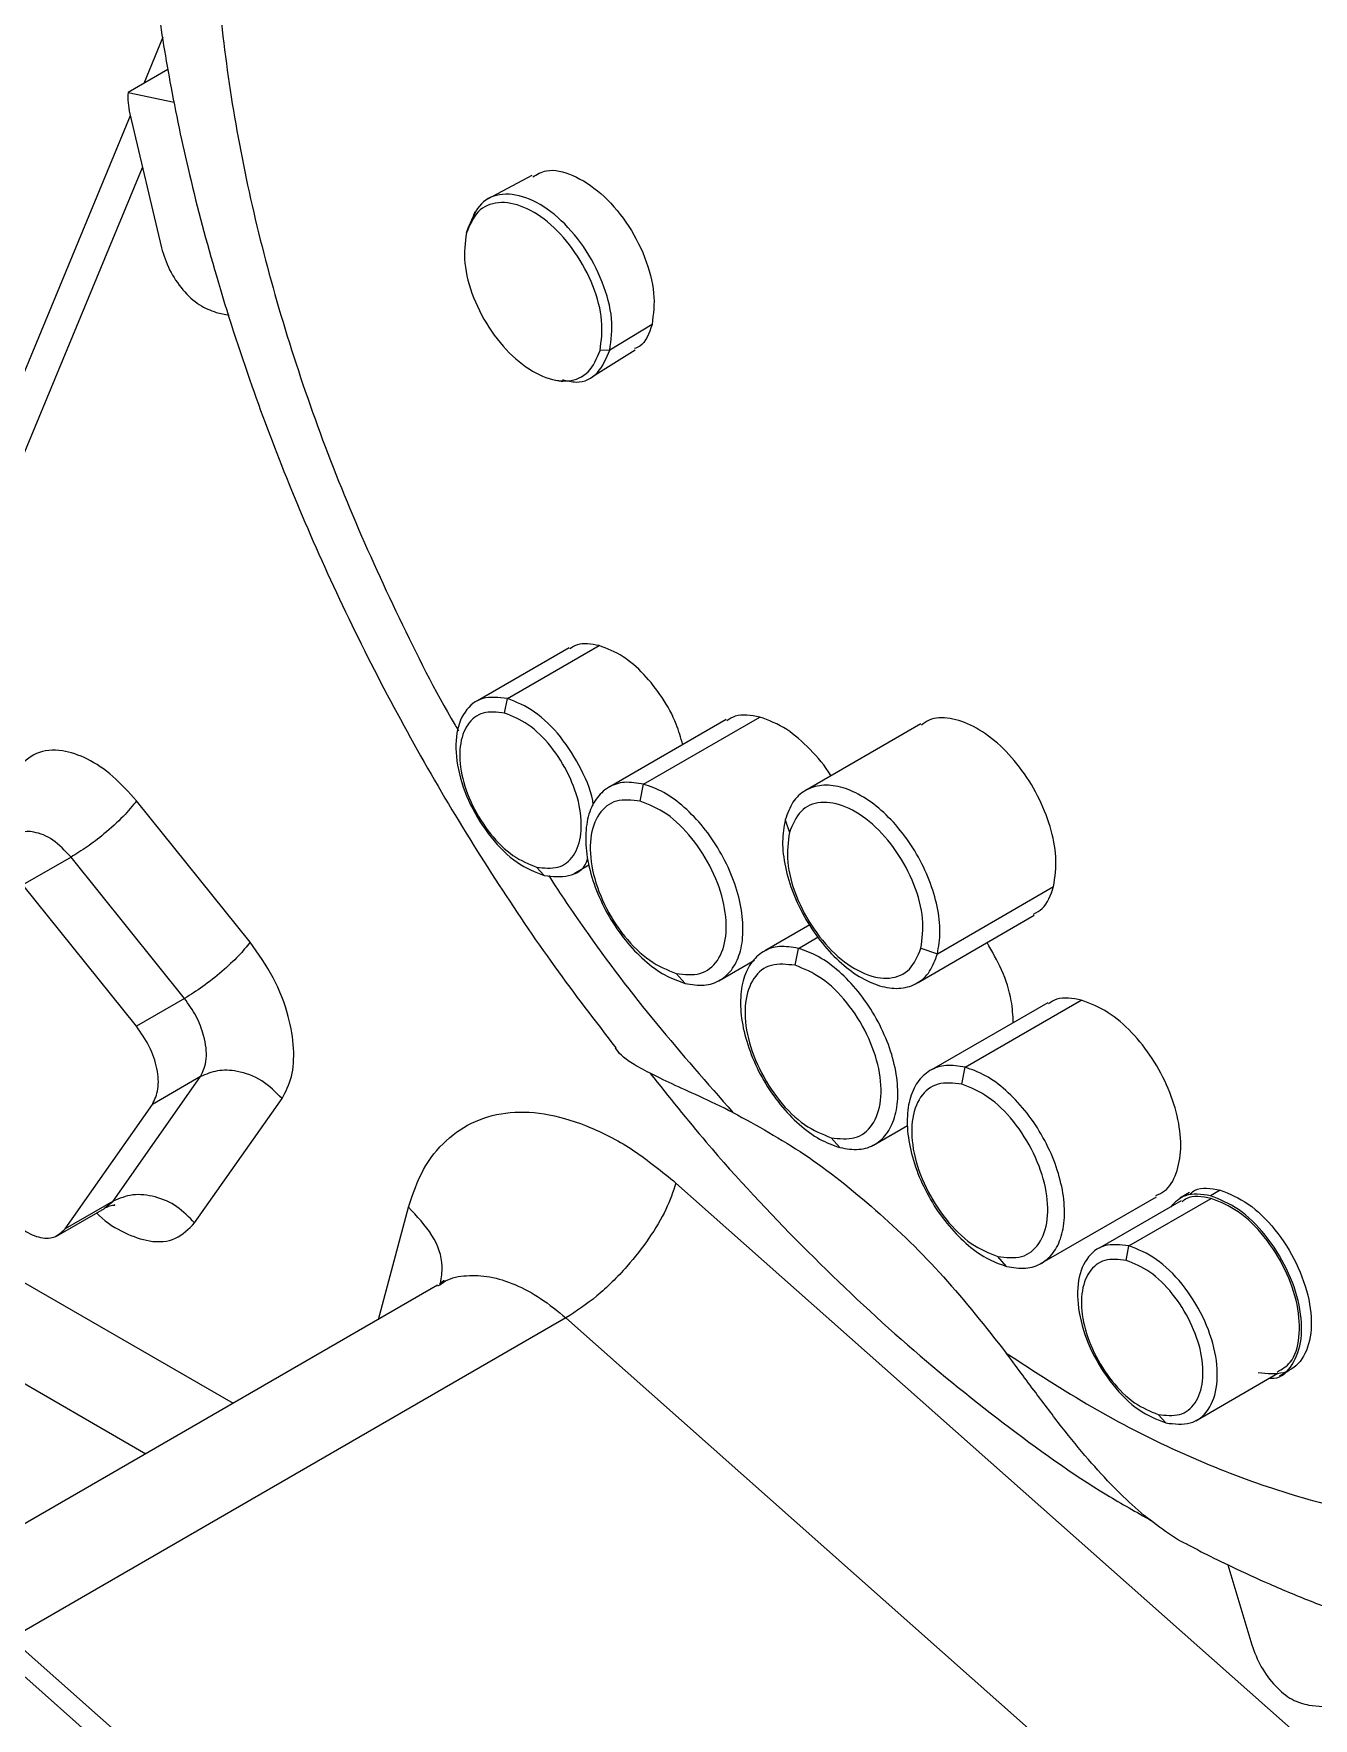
# Model space of a CAD drawing. Header units: millimetres. Extents: x 169 to 14583, y -399 to 10804.
# Drawn here: x 3445.5 to 3549, y 8605.8 to 8742 of the extents above; entities that cross this region are included whole.
import ezdxf

# ---------------------------------------------------------------- set-up
doc = ezdxf.new("R2010")
doc.units = ezdxf.units.MM
doc.header["$LTSCALE"] = 35

msp = doc.modelspace()

# ---------------------------------------------------------------- linework, layer by layer
at = {"color": 7, "linetype": 'Continuous', "lineweight": 18}
for p, q in [((3455.945, 8741.758), (3454.398, 8738.025)), ((3456.362, 8739.159), (3453.136, 8737.296)), ((3453.136, 8737.296), (3456.872, 8736.5)), ((3453.314, 8735.408), (3423.665, 8663.866)), ((3453.279, 8735.553), (3455.831, 8724.735)), ((3425.568, 8661.891), (3454.301, 8731.223)), ((3485.808, 8730.588), (3482.226, 8728.661)), ((3481.206, 8727.641), (3480.978, 8727.037)), ((3480.516, 8725.932), (3480.718, 8726.475)), ((3460.266, 8719.509), (3461.301, 8719.288)), ((3495.532, 8718.539), (3492.115, 8716.445)), ((3490.722, 8714.332), (3494.179, 8716.469)), ((3492.115, 8716.445), (3491.327, 8716.417)), ((3487.728, 8714.025), (3488.321, 8713.923)), ((3488.83, 8692.373), (3481.406, 8688.087)), ((3483.824, 8688.272), (3491.248, 8692.558)), ((3483.593, 8687.097), (3483.824, 8688.272)), ((3494.849, 8681.348), (3504.253, 8686.777)), ((3501.533, 8686.568), (3492.129, 8681.139)), ((3517.277, 8686.213), (3507.872, 8680.784)), ((3494.58, 8679.977), (3494.849, 8681.348)), ((3463.005, 8668.567), (3453.819, 8679.994)), ((3506.31, 8678.464), (3506.644, 8677.448)), ((3448.516, 8675.438), (3444.627, 8673.193)), ((3457.702, 8664.011), (3448.516, 8675.438)), ((3486.81, 8673.947), (3486.192, 8674.632)), ((3489.228, 8674.132), (3490.414, 8674.817)), ((3453.813, 8661.766), (3444.627, 8673.193)), ((3518.622, 8667.629), (3528.026, 8673.058)), ((3517.06, 8665.308), (3526.464, 8670.738)), ((3508.298, 8669.958), (3504.658, 8667.856)), ((3507.109, 8666.693), (3507.378, 8668.065)), ((3507.378, 8668.065), (3508.969, 8668.983)), ((3517.297, 8668.073), (3518.622, 8667.629)), ((3500.929, 8665.441), (3503.812, 8667.105)), ((3498.209, 8665.232), (3497.488, 8666.032)), ((3457.702, 8664.011), (3453.813, 8661.766)), ((3527.55, 8663.671), (3518.146, 8658.241)), ((3520.866, 8658.45), (3530.271, 8663.879)), ((3520.598, 8657.079), (3520.866, 8658.45)), ((3415.722, 8657.776), (3461.634, 8631.272)), ((3451.925, 8647.626), (3458.996, 8657.687)), ((3458.996, 8657.687), (3455.107, 8655.442)), ((3448.036, 8645.381), (3455.107, 8655.442)), ((3458.522, 8645.858), (3465.593, 8655.919)), ((3510.738, 8651.949), (3510.017, 8652.748)), ((3513.458, 8652.157), (3516.213, 8653.748)), ((3552.794, 8600.023), (3497.47, 8649.079)), ((3451.925, 8647.626), (3448.036, 8645.381)), ((3451.214, 8647.054), (3451.925, 8647.626)), ((3526.946, 8642.543), (3536.351, 8647.972)), ((3538.357, 8647.651), (3531.71, 8643.814)), ((3534.128, 8643.999), (3540.775, 8647.836)), ((3539.012, 8648.318), (3538.235, 8647.869)), ((3541.506, 8648.509), (3540.728, 8648.06)), ((3447.337, 8644.789), (3451.227, 8647.034)), ((3473.385, 8638.056), (3475.82, 8647.143)), ((3423.613, 8645.056), (3454.562, 8627.19)), ((3524.226, 8642.334), (3523.505, 8643.134)), ((3533.898, 8642.824), (3534.128, 8643.999)), ((3478.165, 8640.815), (3386.948, 8588.157)), ((3478.202, 8640.754), (3478.358, 8640.857)), ((3488.569, 8638.167), (3443.668, 8612.246)), ((3488.569, 8638.167), (3543.893, 8589.11)), ((3539.533, 8629.859), (3546.18, 8633.697)), ((3546.302, 8633.479), (3547.08, 8633.928)), ((3537.115, 8629.674), (3536.496, 8630.359)), ((3542.139, 8618.194), (3544.061, 8611.725)), ((3498.992, 8563.19), (3443.668, 8612.246)), ((3498.534, 8561.482), (3443.21, 8610.538)), ((3548.681, 8606.849), (3556.52, 8606.073))]:
    msp.add_line(p, q, dxfattribs=at)
for points, knots in [([(3460.097, 8756.157), (3460.111, 8753.375), (3460.139, 8747.851), (3461.049, 8739.181), (3462.574, 8730.399), (3464.758, 8721.508), (3467.571, 8712.564), (3470.977, 8703.611), (3475.014, 8694.781), (3478.015, 8688.77), (3479.782, 8685.814), (3479.875, 8685.659)], [0, 0, 0, 0, 0.1279083, 0.2539709, 0.378054, 0.5010446, 0.6241222, 0.7471229, 0.870203, 0.9931917, 1, 1, 1, 1]), ([(3454.733, 8751.273), (3454.742, 8751.149), (3454.904, 8749.04), (3455.434, 8744.679), (3456.5, 8737.937), (3458.084, 8730.451), (3460.259, 8722.24), (3462.958, 8713.88), (3466.14, 8705.491), (3469.7, 8697.303), (3473.739, 8689.118), (3478.12, 8681.2), (3482.754, 8673.692), (3487.537, 8666.595), (3490.932, 8662.191), (3492.6, 8660.027)], [0, 0, 0, 0, 0.0041062, 0.0695558, 0.1421176, 0.2217858, 0.3085012, 0.4022617, 0.4857909, 0.5742215, 0.6637587, 0.7511563, 0.83644, 0.9196339, 1, 1, 1, 1]), ([(3453.136, 8737.296), (3453.123, 8737.023), (3453.096, 8736.477), (3453.218, 8735.861), (3453.279, 8735.553)], [0, 0, 0, 0, 0.4993818, 1, 1, 1, 1]), ([(3485.877, 8730.459), (3486.228, 8730.669), (3487.113, 8731.199), (3489.124, 8730.724), (3491.424, 8729.273), (3493.516, 8726.872), (3495.051, 8723.993), (3495.85, 8720.976), (3495.638, 8719.351), (3495.532, 8718.539)], [0, 0, 0, 0, 0.09865569, 0.24887757, 0.3991022, 0.54932409, 0.69954871, 0.84974841, 1, 1, 1, 1]), ([(3491.327, 8716.417), (3491.429, 8717.199), (3491.633, 8718.764), (3490.865, 8721.667), (3489.385, 8724.441), (3487.377, 8726.743), (3485.141, 8728.176), (3483.037, 8728.557), (3481.322, 8727.839), (3480.785, 8726.567), (3480.516, 8725.932)], [0, 0, 0, 0, 0.124997, 0.2499976, 0.3749954, 0.4999961, 0.6249939, 0.7499947, 0.8749591, 1, 1, 1, 1]), ([(3480.516, 8725.932), (3480.414, 8725.149), (3480.211, 8723.585), (3480.979, 8720.681), (3482.458, 8717.908), (3484.466, 8715.606), (3486.702, 8714.173), (3488.806, 8713.792), (3490.521, 8714.51), (3491.059, 8715.781), (3491.327, 8716.417)], [0, 0, 0, 0, 0.124997, 0.2499976, 0.3749954, 0.4999961, 0.6249939, 0.7499947, 0.8749591, 1, 1, 1, 1]), ([(3455.831, 8724.735), (3456.022, 8724.134), (3456.405, 8722.933), (3457.531, 8721.273), (3458.893, 8720), (3459.808, 8719.673), (3460.266, 8719.509)], [0, 0, 0, 0, 0.24998802, 0.49998783, 0.74987317, 1, 1, 1, 1]), ([(3495.532, 8718.539), (3495.294, 8717.812), (3494.997, 8716.906), (3494.266, 8716.631), (3494.122, 8716.577)], [0, 0, 0, 0, 0.8028263, 1, 1, 1, 1]), ([(3488.284, 8714.068), (3488.661, 8713.974), (3489.779, 8713.697), (3491.263, 8714.46), (3491.831, 8715.783), (3492.115, 8716.445)], [0, 0, 0, 0, 0.2027836, 0.6013918, 1, 1, 1, 1]), ([(3491.248, 8692.558), (3490.62, 8692.672), (3489.718, 8692.835), (3489.072, 8692.418), (3488.876, 8692.291)], [0, 0, 0, 0, 0.6960302, 1, 1, 1, 1]), ([(3498.018, 8684.539), (3497.864, 8685.093), (3497.504, 8686.39), (3496.393, 8688.398), (3494.903, 8690.292), (3493.112, 8691.846), (3491.894, 8692.311), (3491.248, 8692.558)], [0, 0, 0, 0, 0.15282217, 0.35809907, 0.56337598, 0.76865288, 1, 1, 1, 1]), ([(3490.777, 8679.618), (3490.776, 8679.64), (3490.726, 8680.538), (3489.838, 8682.601), (3488.212, 8685.251), (3486.029, 8687.391), (3484.559, 8687.978), (3483.824, 8688.272)], [0, 0, 0, 0, 0.00623, 0.2546725, 0.503115, 0.7515575, 1, 1, 1, 1]), ([(3483.593, 8687.097), (3482.993, 8687.163), (3481.792, 8687.295), (3480.505, 8686.277), (3479.889, 8684.485), (3480.018, 8682.138), (3480.909, 8679.592), (3482.387, 8677.252), (3484.271, 8675.407), (3485.552, 8674.891), (3486.192, 8674.632)], [0, 0, 0, 0, 0.125051, 0.2500067, 0.3750076, 0.5000048, 0.6250057, 0.7500029, 0.8750037, 1, 1, 1, 1]), ([(3486.192, 8674.632), (3486.793, 8674.566), (3487.994, 8674.434), (3489.28, 8675.452), (3489.896, 8677.244), (3489.767, 8679.591), (3488.876, 8682.137), (3487.399, 8684.477), (3485.515, 8686.322), (3484.234, 8686.838), (3483.593, 8687.097)], [0, 0, 0, 0, 0.125051, 0.2500067, 0.3750076, 0.5000048, 0.6250057, 0.7500029, 0.8750037, 1, 1, 1, 1]), ([(3504.253, 8686.777), (3503.547, 8686.905), (3502.531, 8687.088), (3501.805, 8686.619), (3501.585, 8686.477)], [0, 0, 0, 0, 0.6960292, 1, 1, 1, 1]), ([(3510.003, 8682.014), (3509.999, 8682.023), (3509.565, 8682.839), (3508.33, 8684.209), (3506.36, 8685.981), (3504.983, 8686.501), (3504.253, 8686.777)], [0, 0, 0, 0, 0.0034429, 0.3221372, 0.6408315, 1, 1, 1, 1]), ([(3528.026, 8673.058), (3528.141, 8673.832), (3528.358, 8675.293), (3527.828, 8677.913), (3526.809, 8680.442), (3525.318, 8682.799), (3523.511, 8684.747), (3521.544, 8686.123), (3519.631, 8686.748), (3518.156, 8686.749), (3517.531, 8686.275), (3517.331, 8686.123)], [0, 0, 0, 0, 0.1310939, 0.2474149, 0.363736, 0.4800571, 0.5963781, 0.7126992, 0.8290203, 0.9453413, 1, 1, 1, 1]), ([(3453.819, 8679.994), (3453.191, 8680.694), (3451.934, 8682.094), (3449.829, 8683.482), (3447.671, 8684.206), (3445.601, 8684.041), (3444.64, 8683.068), (3444.16, 8682.582)], [0, 0, 0, 0, 0.1867533, 0.3735952, 0.5603225, 0.7801874, 1, 1, 1, 1]), ([(3453.819, 8679.994), (3453.493, 8679.587), (3452.841, 8678.771), (3451.313, 8677.398), (3449.801, 8676.232), (3448.944, 8675.703), (3448.516, 8675.438)], [0, 0, 0, 0, 0.279619, 0.5592379, 0.779619, 1, 1, 1, 1]), ([(3494.58, 8679.977), (3493.908, 8680.051), (3492.565, 8680.198), (3491.125, 8679.06), (3490.436, 8677.055), (3490.581, 8674.429), (3491.577, 8671.581), (3493.23, 8668.963), (3495.338, 8666.899), (3496.771, 8666.321), (3497.488, 8666.032)], [0, 0, 0, 0, 0.1250456, 0.2500059, 0.3750068, 0.5000043, 0.6250051, 0.7500026, 0.8750033, 1, 1, 1, 1]), ([(3497.488, 8666.032), (3498.16, 8665.958), (3499.503, 8665.81), (3500.943, 8666.948), (3501.632, 8668.954), (3501.487, 8671.58), (3500.491, 8674.428), (3498.837, 8677.046), (3496.73, 8679.11), (3495.297, 8679.688), (3494.58, 8679.977)], [0, 0, 0, 0, 0.1250456, 0.2500059, 0.3750068, 0.5000043, 0.6250051, 0.7500026, 0.8750033, 1, 1, 1, 1]), ([(3517.297, 8668.073), (3517.398, 8668.844), (3517.599, 8670.385), (3516.842, 8673.247), (3515.384, 8675.979), (3513.405, 8678.248), (3511.202, 8679.66), (3509.128, 8680.035), (3507.439, 8679.327), (3506.909, 8678.074), (3506.644, 8677.448)], [0, 0, 0, 0, 0.12504558, 0.25000595, 0.37500678, 0.50000429, 0.62500512, 0.75000263, 0.87500328, 1, 1, 1, 1]), ([(3448.516, 8675.438), (3448.032, 8675.953), (3447.063, 8676.982), (3445.609, 8677.514), (3444.699, 8677.556), (3444.42, 8677.322), (3444.398, 8677.303)], [0, 0, 0, 0, 0.3499588, 0.6999176, 0.9757369, 1, 1, 1, 1]), ([(3506.644, 8677.448), (3506.544, 8676.677), (3506.343, 8675.136), (3507.1, 8672.274), (3508.558, 8669.542), (3510.537, 8667.273), (3512.74, 8665.861), (3514.814, 8665.486), (3516.503, 8666.194), (3517.033, 8667.447), (3517.297, 8668.073)], [0, 0, 0, 0, 0.1250456, 0.2500059, 0.3750068, 0.5000043, 0.6250051, 0.7500026, 0.8750033, 1, 1, 1, 1]), ([(3486.81, 8673.947), (3487.487, 8673.882), (3488.842, 8673.753), (3490.055, 8674.448), (3490.306, 8675.244), (3490.34, 8675.351)], [0, 0, 0, 0, 0.4638416, 0.9276831, 1, 1, 1, 1]), ([(3487.154, 8673.947), (3488.112, 8672.503), (3490.868, 8668.348), (3495.844, 8661.878), (3500.002, 8657.156), (3502.082, 8654.794)], [0, 0, 0, 0, 0.2102979, 0.604988, 1, 1, 1, 1]), ([(3526.41, 8670.827), (3526.66, 8670.96), (3527.441, 8671.375), (3527.789, 8672.377), (3528.026, 8673.058)], [0, 0, 0, 0, 0.3198983, 1, 1, 1, 1]), ([(3465.593, 8655.919), (3465.885, 8656.476), (3466.469, 8657.591), (3466.619, 8659.935), (3466.167, 8662.688), (3464.989, 8665.758), (3463.666, 8667.631), (3463.005, 8668.567)], [0, 0, 0, 0, 0.1867533, 0.3735952, 0.5603225, 0.7801874, 1, 1, 1, 1]), ([(3524.767, 8662.064), (3524.737, 8662.643), (3524.668, 8663.995), (3523.929, 8666.291), (3523.055, 8667.809), (3522.64, 8668.53)], [0, 0, 0, 0, 0.282623, 0.65899, 1, 1, 1, 1]), ([(3507.109, 8666.693), (3506.437, 8666.767), (3505.094, 8666.915), (3503.655, 8665.777), (3502.965, 8663.771), (3503.11, 8661.146), (3504.106, 8658.297), (3505.76, 8655.679), (3507.867, 8653.615), (3509.3, 8653.037), (3510.017, 8652.748)], [0, 0, 0, 0, 0.1250456, 0.2500059, 0.3750068, 0.5000043, 0.6250051, 0.7500026, 0.8750033, 1, 1, 1, 1]), ([(3510.017, 8652.748), (3510.689, 8652.674), (3512.032, 8652.527), (3513.472, 8653.665), (3514.161, 8655.67), (3514.016, 8658.296), (3513.02, 8661.145), (3511.367, 8663.762), (3509.259, 8665.826), (3507.826, 8666.404), (3507.109, 8666.693)], [0, 0, 0, 0, 0.1250456, 0.2500059, 0.3750068, 0.5000043, 0.6250051, 0.7500026, 0.8750033, 1, 1, 1, 1]), ([(3458.996, 8657.687), (3459.197, 8658.128), (3459.601, 8659.01), (3459.362, 8660.856), (3458.699, 8662.605), (3458.034, 8663.543), (3457.702, 8664.011)], [0, 0, 0, 0, 0.279619, 0.5592379, 0.779619, 1, 1, 1, 1]), ([(3530.271, 8663.879), (3529.564, 8664.007), (3528.549, 8664.19), (3527.823, 8663.721), (3527.602, 8663.579)], [0, 0, 0, 0, 0.6960292, 1, 1, 1, 1]), ([(3536.299, 8648.064), (3536.547, 8648.173), (3537.284, 8648.495), (3538.02, 8649.806), (3538.414, 8651.794), (3538.185, 8654.194), (3537.381, 8656.735), (3536.07, 8659.198), (3534.379, 8661.33), (3532.368, 8663.078), (3530.997, 8663.602), (3530.271, 8663.879)], [0, 0, 0, 0, 0.0588102, 0.1746204, 0.2904307, 0.4062409, 0.5220511, 0.6378614, 0.7536716, 0.8694818, 1, 1, 1, 1]), ([(3455.107, 8655.442), (3455.291, 8655.83), (3455.659, 8656.606), (3455.542, 8658.314), (3454.933, 8660.154), (3454.186, 8661.229), (3453.813, 8661.766)], [0, 0, 0, 0, 0.249988, 0.4999878, 0.7498732, 1, 1, 1, 1]), ([(3502.082, 8654.794), (3501.152, 8655.241), (3499.411, 8656.079), (3497.133, 8657.105), (3495.302, 8657.976), (3493.937, 8658.732), (3493.007, 8659.392), (3492.712, 8659.812), (3492.574, 8660.008)], [0, 0, 0, 0, 0.20778554, 0.38915452, 0.56448469, 0.72799625, 0.87306674, 1, 1, 1, 1]), ([(3465.593, 8655.919), (3465.077, 8656.439), (3464.045, 8657.48), (3462.092, 8658.186), (3460.326, 8658.26), (3459.439, 8657.878), (3458.996, 8657.687)], [0, 0, 0, 0, 0.279619, 0.5592379, 0.779619, 1, 1, 1, 1]), ([(3495.392, 8657.953), (3496.889, 8656.075), (3500.81, 8651.155), (3507.613, 8643.929), (3515.65, 8636.291), (3523.925, 8629.582), (3530.721, 8624.71), (3534.732, 8622.46), (3535.932, 8621.787)], [0, 0, 0, 0, 0.1223332, 0.3204781, 0.5188568, 0.7172228, 0.9153626, 1, 1, 1, 1]), ([(3520.598, 8657.079), (3519.925, 8657.153), (3518.582, 8657.301), (3517.143, 8656.162), (3516.453, 8654.157), (3516.598, 8651.531), (3517.594, 8648.683), (3519.248, 8646.065), (3521.355, 8644.001), (3522.788, 8643.423), (3523.505, 8643.134)], [0, 0, 0, 0, 0.1250456, 0.2500059, 0.3750068, 0.5000043, 0.6250051, 0.7500026, 0.8750033, 1, 1, 1, 1]), ([(3523.505, 8643.134), (3524.177, 8643.06), (3525.52, 8642.912), (3526.96, 8644.051), (3527.649, 8646.056), (3527.504, 8648.682), (3526.508, 8651.53), (3524.855, 8654.148), (3522.747, 8656.212), (3521.314, 8656.79), (3520.598, 8657.079)], [0, 0, 0, 0, 0.1250456, 0.2500059, 0.3750068, 0.5000043, 0.6250051, 0.7500026, 0.8750033, 1, 1, 1, 1]), ([(3475.82, 8647.143), (3476.185, 8648.202), (3476.917, 8650.319), (3478.804, 8652.629), (3481.169, 8654.211), (3483.997, 8654.936), (3487.18, 8654.748), (3490.573, 8653.68), (3494.066, 8651.851), (3496.336, 8650.003), (3497.47, 8649.079)], [0, 0, 0, 0, 0.1250414, 0.2500443, 0.375027, 0.5000032, 0.624989, 0.7499892, 0.874995, 1, 1, 1, 1]), ([(3502.082, 8654.794), (3504.017, 8653.734), (3507.901, 8651.607), (3513.65, 8647.023), (3519.197, 8641.666), (3522.532, 8637.439), (3524.194, 8635.333)], [0, 0, 0, 0, 0.2491366, 0.4999882, 0.7508263, 1, 1, 1, 1]), ([(3497.47, 8649.079), (3497.233, 8648.378), (3496.757, 8646.975), (3495.339, 8644.605), (3493.44, 8642.172), (3491.075, 8639.814), (3489.405, 8638.716), (3488.569, 8638.167)], [0, 0, 0, 0, 0.1867813, 0.3735626, 0.5603439, 0.780172, 1, 1, 1, 1]), ([(3539.08, 8648.21), (3539.206, 8648.318), (3539.811, 8648.838), (3540.757, 8648.655), (3541.506, 8648.509)], [0, 0, 0, 0, 0.2078107, 1, 1, 1, 1]), ([(3451.372, 8647.101), (3451.387, 8647.112), (3451.54, 8647.231), (3451.873, 8647.313), (3452.095, 8647.297), (3452.051, 8647.307), (3452.045, 8647.308)], [0, 0, 0, 0, 0.0561125, 0.5586615, 0.947622, 1, 1, 1, 1]), ([(3540.728, 8648.06), (3540.001, 8648.161), (3538.68, 8648.343), (3537.849, 8647.514), (3537.476, 8647.142)], [0, 0, 0, 0, 0.55087891, 1, 1, 1, 1]), ([(3540.775, 8647.836), (3540.047, 8647.98), (3539.128, 8648.162), (3538.542, 8647.656), (3538.42, 8647.55)], [0, 0, 0, 0, 0.7919269, 1, 1, 1, 1]), ([(3545.478, 8633.292), (3545.601, 8633.287), (3546.413, 8633.259), (3547.447, 8634.309), (3548.204, 8636.369), (3548.044, 8639.168), (3546.99, 8642.181), (3545.238, 8644.955), (3543.006, 8647.142), (3541.487, 8647.754), (3540.728, 8648.06)], [0, 0, 0, 0, 0.0249429, 0.164202, 0.3035035, 0.4428016, 0.5821032, 0.7214013, 0.8607027, 1, 1, 1, 1]), ([(3546.116, 8633.797), (3546.503, 8634.021), (3547.417, 8634.549), (3548.013, 8636.533), (3547.87, 8639.204), (3546.852, 8642.14), (3545.146, 8644.822), (3542.984, 8646.954), (3541.511, 8647.542), (3540.775, 8647.836)], [0, 0, 0, 0, 0.1094299, 0.2578582, 0.4062866, 0.5547149, 0.7031433, 0.8515716, 1, 1, 1, 1]), ([(3541.506, 8648.509), (3542.265, 8648.203), (3543.783, 8647.591), (3546.016, 8645.404), (3547.767, 8642.631), (3548.823, 8639.614), (3548.977, 8636.832), (3548.246, 8634.707), (3546.721, 8633.501), (3545.298, 8633.658), (3544.586, 8633.736)], [0, 0, 0, 0, 0.125006, 0.2499994, 0.3749977, 0.4999983, 0.6249966, 0.7499972, 0.8749771, 1, 1, 1, 1]), ([(3443.206, 8646.675), (3443.634, 8646.215), (3444.49, 8645.296), (3445.911, 8644.611), (3447.2, 8644.569), (3447.757, 8645.11), (3448.036, 8645.381)], [0, 0, 0, 0, 0.249988, 0.4999878, 0.7498732, 1, 1, 1, 1]), ([(3450.589, 8646.666), (3450.654, 8646.598), (3451.358, 8645.862), (3452.863, 8644.987), (3455.009, 8644.225), (3457.082, 8644.401), (3458.042, 8645.373), (3458.522, 8645.858)], [0, 0, 0, 0, 0.0228236, 0.2473281, 0.4716948, 0.7358788, 1, 1, 1, 1]), ([(3478.419, 8640.982), (3478.492, 8641.432), (3478.696, 8642.687), (3477.91, 8644.914), (3476.517, 8646.4), (3475.82, 8647.143)], [0, 0, 0, 0, 0.2187312, 0.6093656, 1, 1, 1, 1]), ([(3533.898, 8642.824), (3533.297, 8642.89), (3532.096, 8643.022), (3530.81, 8642.004), (3530.193, 8640.212), (3530.323, 8637.865), (3531.214, 8635.319), (3532.691, 8632.979), (3534.575, 8631.134), (3535.856, 8630.618), (3536.496, 8630.359)], [0, 0, 0, 0, 0.125051, 0.2500067, 0.3750076, 0.5000048, 0.6250057, 0.7500029, 0.8750037, 1, 1, 1, 1]), ([(3536.496, 8630.359), (3537.097, 8630.293), (3538.298, 8630.161), (3539.585, 8631.179), (3540.201, 8632.971), (3540.071, 8635.318), (3539.181, 8637.864), (3537.703, 8640.204), (3535.819, 8642.049), (3534.538, 8642.566), (3533.898, 8642.824)], [0, 0, 0, 0, 0.125051, 0.2500067, 0.3750076, 0.5000048, 0.6250057, 0.7500029, 0.8750037, 1, 1, 1, 1]), ([(3478.69, 8641.204), (3478.692, 8641.208), (3478.714, 8641.247), (3478.609, 8641.093), (3478.42, 8640.974), (3478.321, 8640.912)], [0, 0, 0, 0, 0.0471854, 0.501152, 1, 1, 1, 1]), ([(3478.358, 8640.857), (3478.512, 8640.966), (3479.13, 8641.404), (3480.499, 8641.655), (3482.39, 8641.581), (3484.43, 8640.94), (3486.527, 8639.836), (3487.888, 8638.723), (3488.569, 8638.167)], [0, 0, 0, 0, 0.0623479, 0.2498783, 0.4374087, 0.6249392, 0.8124696, 1, 1, 1, 1]), ([(3524.194, 8635.333), (3526.502, 8633.827), (3531.115, 8630.816), (3538.047, 8627.294), (3544.902, 8624.534), (3551.625, 8622.625), (3558.153, 8621.569), (3564.418, 8621.396), (3570.358, 8622.105), (3575.92, 8623.686), (3581.062, 8626.128), (3585.75, 8629.446), (3589.999, 8633.573), (3592.362, 8636.992), (3593.551, 8638.714)], [0, 0, 0, 0, 0.0828919, 0.1657224, 0.2485276, 0.3313286, 0.4141582, 0.4970528, 0.5798563, 0.6626254, 0.7456112, 0.8290372, 0.9139144, 1, 1, 1, 1]), ([(3538.864, 8619.843), (3538.845, 8619.851), (3538.156, 8620.156), (3536.815, 8621.066), (3534.844, 8622.58), (3532.836, 8624.492), (3530.774, 8626.758), (3528.664, 8629.353), (3526.467, 8632.265), (3524.986, 8634.265), (3524.194, 8635.333)], [0, 0, 0, 0, 0.0033135, 0.1209815, 0.2431065, 0.3694924, 0.5109732, 0.6626886, 0.8198801, 1, 1, 1, 1]), ([(3538.865, 8619.844), (3539.289, 8619.621), (3540.47, 8619.001), (3542.682, 8617.917), (3545.634, 8616.564), (3549.025, 8615.161), (3552.634, 8613.838), (3557.532, 8612.283), (3563.649, 8610.799), (3569.532, 8609.98), (3573.92, 8609.698), (3577.06, 8609.639), (3580.447, 8609.748), (3583.887, 8610.06), (3586.721, 8610.485), (3588.785, 8610.884), (3590.224, 8611.204), (3591.747, 8611.581), (3593.617, 8612.104), (3596.017, 8612.879), (3598.912, 8613.989), (3601.97, 8615.356), (3603.972, 8616.493), (3604.918, 8617.029)], [0, 0, 0, 0, 0.0191334, 0.0531908, 0.0985872, 0.1506017, 0.2037713, 0.258103, 0.3668508, 0.4721567, 0.5158543, 0.5608106, 0.6110463, 0.6660389, 0.7147613, 0.7398141, 0.7606993, 0.7810306, 0.8098796, 0.8476872, 0.8944523, 0.9501587, 1, 1, 1, 1]), ([(3544.061, 8611.725), (3544.289, 8611.124), (3544.744, 8609.923), (3545.942, 8608.339), (3547.336, 8607.186), (3548.232, 8606.961), (3548.681, 8606.849)], [0, 0, 0, 0, 0.249988, 0.4999878, 0.7498732, 1, 1, 1, 1])]:
    msp.add_open_spline(points, degree=3, knots=knots, dxfattribs=at)
for points in [[(3492.115, 8716.445), (3492.225, 8717.269), (3492.445, 8718.916), (3491.624, 8721.979), (3490.073, 8724.908), (3487.95, 8727.326), (3485.593, 8728.851), (3483.377, 8729.237), (3481.562, 8728.494), (3481, 8727.148), (3480.718, 8726.475)], [(3483.824, 8688.272), (3483.132, 8688.351), (3481.749, 8688.509), (3480.278, 8687.327), (3479.558, 8685.276), (3479.719, 8682.572), (3480.732, 8679.645), (3482.439, 8676.96), (3484.601, 8674.829), (3486.074, 8674.241), (3486.81, 8673.947)], [(3494.849, 8681.348), (3494.324, 8681.434), (3493.275, 8681.607), (3491.954, 8681.153), (3490.937, 8680.202), (3490.302, 8678.769), (3490.092, 8676.966), (3490.32, 8674.912), (3490.972, 8672.747), (3492.001, 8670.62), (3493.341, 8668.672), (3494.895, 8667.049), (3496.568, 8665.812), (3497.662, 8665.425), (3498.209, 8665.232)], [(3498.209, 8665.232), (3498.733, 8665.145), (3499.782, 8664.972), (3501.103, 8665.427), (3502.121, 8666.378), (3502.755, 8667.81), (3502.966, 8669.614), (3502.738, 8671.668), (3502.086, 8673.833), (3501.056, 8675.96), (3499.717, 8677.908), (3498.163, 8679.531), (3496.489, 8680.768), (3495.396, 8681.155), (3494.849, 8681.348)], [(3518.622, 8667.629), (3518.722, 8668.203), (3518.922, 8669.353), (3518.67, 8671.429), (3518.025, 8673.588), (3516.993, 8675.717), (3515.655, 8677.663), (3514.099, 8679.294), (3512.431, 8680.499), (3510.767, 8681.197), (3509.216, 8681.34), (3507.895, 8680.911), (3506.855, 8679.973), (3506.492, 8678.967), (3506.31, 8678.464)], [(3506.31, 8678.464), (3506.21, 8677.889), (3506.01, 8676.739), (3506.262, 8674.664), (3506.907, 8672.505), (3507.939, 8670.375), (3509.277, 8668.43), (3510.833, 8666.799), (3512.5, 8665.593), (3514.165, 8664.896), (3515.716, 8664.752), (3517.037, 8665.181), (3518.077, 8666.119), (3518.44, 8667.125), (3518.622, 8667.629)], [(3463.005, 8668.567), (3462.72, 8668.207), (3462.151, 8667.487), (3460.749, 8666.183), (3459.171, 8664.927), (3458.192, 8664.316), (3457.702, 8664.011)], [(3507.378, 8668.065), (3506.854, 8668.151), (3505.805, 8668.324), (3504.484, 8667.87), (3503.466, 8666.919), (3502.832, 8665.486), (3502.621, 8663.683), (3502.849, 8661.629), (3503.501, 8659.464), (3504.531, 8657.337), (3505.87, 8655.388), (3507.424, 8653.766), (3509.098, 8652.529), (3510.191, 8652.142), (3510.738, 8651.949)], [(3510.738, 8651.949), (3511.263, 8651.862), (3512.312, 8651.689), (3513.633, 8652.144), (3514.65, 8653.095), (3515.285, 8654.527), (3515.495, 8656.33), (3515.267, 8658.385), (3514.615, 8660.55), (3513.585, 8662.677), (3512.246, 8664.625), (3510.692, 8666.248), (3509.019, 8667.485), (3507.925, 8667.871), (3507.378, 8668.065)], [(3520.866, 8658.45), (3520.342, 8658.537), (3519.293, 8658.71), (3517.972, 8658.255), (3516.954, 8657.304), (3516.32, 8655.872), (3516.109, 8654.069), (3516.337, 8652.014), (3516.989, 8649.849), (3518.019, 8647.722), (3519.358, 8645.774), (3520.912, 8644.151), (3522.586, 8642.914), (3523.679, 8642.528), (3524.226, 8642.334)], [(3524.226, 8642.334), (3524.751, 8642.248), (3525.8, 8642.075), (3527.121, 8642.529), (3528.138, 8643.48), (3528.773, 8644.913), (3528.983, 8646.716), (3528.755, 8648.77), (3528.103, 8650.935), (3527.074, 8653.062), (3525.734, 8655.01), (3524.18, 8656.633), (3522.507, 8657.87), (3521.413, 8658.257), (3520.866, 8658.45)], [(3458.522, 8645.858), (3458.068, 8646.327), (3457.159, 8647.263), (3455.329, 8648.051), (3453.453, 8648.257), (3452.434, 8647.836), (3451.925, 8647.626)], [(3534.128, 8643.999), (3533.436, 8644.078), (3532.053, 8644.236), (3530.582, 8643.054), (3529.862, 8641.004), (3530.023, 8638.299), (3531.036, 8635.372), (3532.743, 8632.687), (3534.905, 8630.557), (3536.378, 8629.968), (3537.115, 8629.674)], [(3537.115, 8629.674), (3537.806, 8629.595), (3539.19, 8629.437), (3540.661, 8630.619), (3541.38, 8632.67), (3541.22, 8635.374), (3540.206, 8638.301), (3538.499, 8640.986), (3536.338, 8643.117), (3534.865, 8643.705), (3534.128, 8643.999)]]:
    msp.add_open_spline(points, degree=3, dxfattribs=at)

doc.saveas('drawing.dxf')
